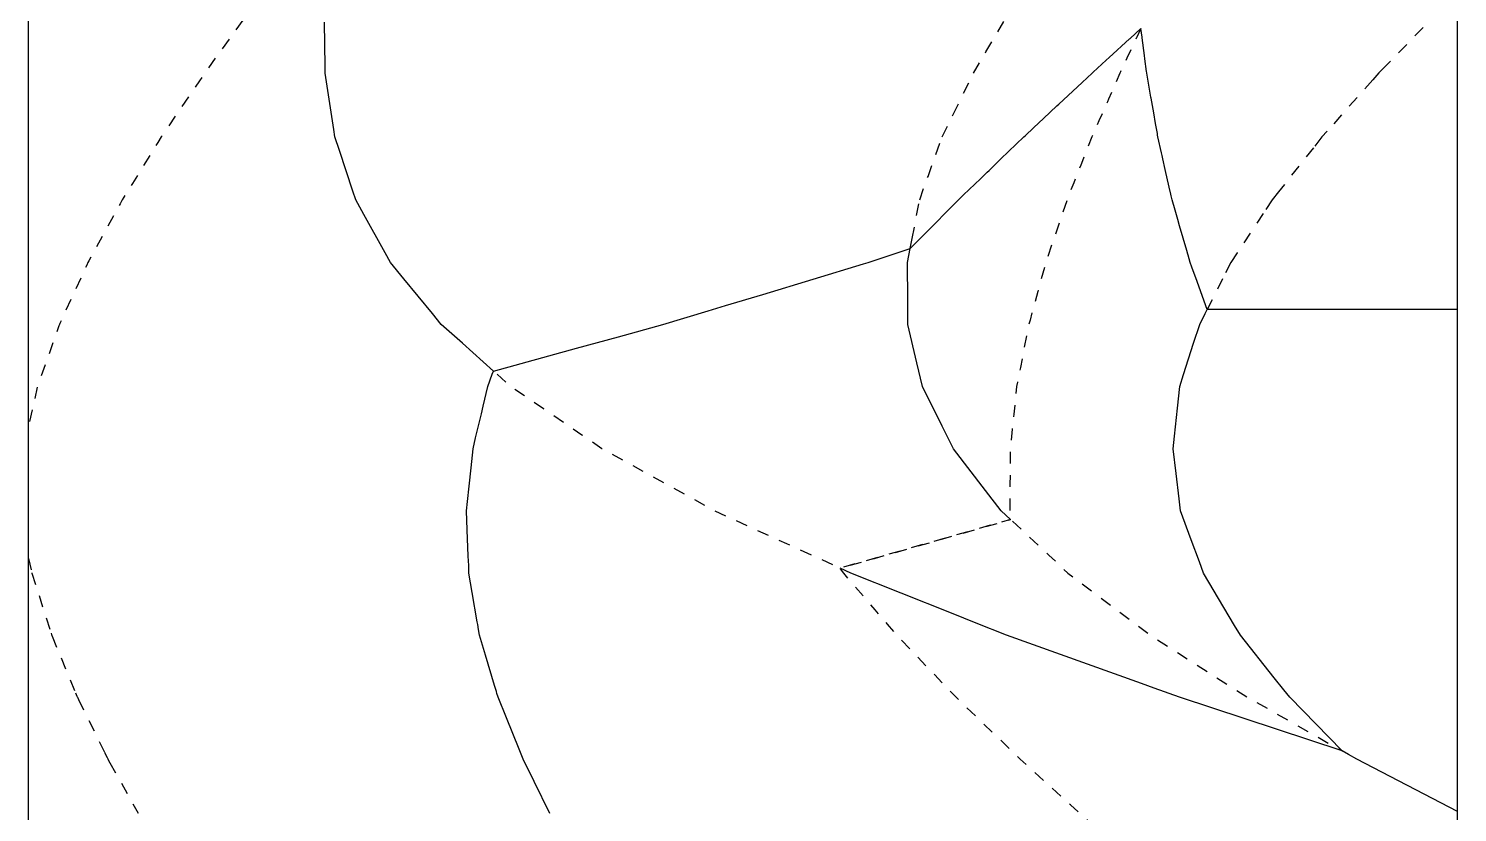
# Model space of a CAD drawing. Extents: x 12 to 193, y -288 to -10.
# Drawn here: x 21 to 192.8, y -192.3 to -98 of the extents above; entities that cross this region are included whole.
import ezdxf

# ---------------------------------------------------------------- set-up
doc = ezdxf.new("R2010")
doc.units = 0
for name, pattern in [('AI-LINETYPE-1', [2.822222, 1.411111, -1.411111]), ('AI-LINETYPE-2', [2.822222, 1.411111, -1.411111]), ('AI-LINETYPE-4', [2.822222, 1.411111, -1.411111]), ('AI-LINETYPE-5', [2.822222, 1.411111, -1.411111]), ('AI-LINETYPE-6', [2.822222, 1.411111, -1.411111]), ('AI-LINETYPE-7', [2.822222, 1.411111, -1.411111])]:
    doc.linetypes.add(name, pattern=pattern)
for name, color, linetype in [('CUTLINE', 7, 'CONTINUOUS'), ('MOUNTAINLINE', 7, 'CONTINUOUS'), ('VALLEYLINE', 7, 'CONTINUOUS')]:
    doc.layers.add(name, color=color, linetype=linetype)

# ---------------------------------------------------------------- blocks, each defined once
blk = doc.blocks.new('BLOCK_2')
at = {"layer": 'VALLEYLINE', "color": 29, "linetype": 'AI-LINETYPE-4'}
blk.add_lwpolyline([(127, -124.49), (127.23, -123.29), (128.13, -118.62), (129.13, -115.82), (130.84, -111.06), (132.16, -108.35), (134.6, -103.38), (136.1, -100.84), (139.15, -95.68)], dxfattribs=at)
at = {"layer": 'VALLEYLINE', "color": 29, "linetype": 'AI-LINETYPE-7'}
blk.add_lwpolyline([(192.76, -93.77), (190.89, -95.6), (190.8, -95.68), (190.61, -95.88), (183.73, -102.97), (183.34, -103.37), (182.59, -104.21), (177.11, -110.36), (176.49, -111.06), (175.47, -112.36), (171.27, -117.67), (170.52, -118.62), (169.43, -120.28), (166.31, -125.01), (165.54, -126.17), (164.55, -128.13), (162.7, -131.82)], dxfattribs=at)
at = {"layer": 'VALLEYLINE', "color": 29, "linetype": 'AI-LINETYPE-1'}
blk.add_lwpolyline([(21.01, -161.77), (21.39, -163.52), (21.4, -163.55), (23.7, -170.76), (23.76, -170.93), (23.77, -170.98), (23.78, -171.02), (23.83, -171.14), (26.65, -177.95), (26.81, -178.32), (26.85, -178.42), (26.87, -178.47), (27, -178.73), (30.15, -185.13), (30.44, -185.73), (30.52, -185.89), (30.54, -185.92), (30.78, -186.35), (34.17, -192.42)], dxfattribs=at)
at = {"layer": 'VALLEYLINE', "color": 29, "linetype": 'AI-LINETYPE-2'}
blk.add_open_spline([(59.2, -33.66), (59.2, -33.66), (59.57, -35.38), (59.57, -35.38), (59.57, -35.38), (60.81, -41.11), (60.81, -41.11), (60.81, -41.11), (60.85, -41.31), (60.85, -41.31), (60.85, -41.31), (61.13, -43.1), (61.13, -43.1), (61.13, -43.1), (61.99, -48.7), (61.99, -48.7), (61.99, -48.7), (62.02, -48.95), (62.02, -48.95), (62.02, -48.95), (61.98, -50.81), (61.98, -50.81), (61.98, -50.81), (61.85, -56.39), (61.85, -56.39), (61.85, -56.39), (61.84, -56.72), (61.84, -56.72), (61.84, -56.72), (61.63, -58.55), (61.63, -58.55), (61.63, -58.55), (61.02, -64.09), (61.02, -64.09), (61.02, -64.09), (60.97, -64.48), (60.97, -64.48), (60.97, -64.48), (60.68, -66.28), (60.68, -66.28), (60.68, -66.28), (59.8, -71.83), (59.8, -71.83), (59.8, -71.83), (59.72, -72.29), (59.72, -72.29), (59.72, -72.29), (59.42, -74.04), (59.42, -74.04), (59.42, -74.04), (58.47, -79.57), (58.47, -79.57), (58.47, -79.57), (58.37, -80.11), (58.37, -80.11), (58.37, -80.11), (58.12, -81.79), (58.12, -81.79), (58.12, -81.79), (58.08, -82.07), (58.08, -82.07), (58.08, -82.07), (54.02, -87.34), (54.02, -87.34), (54.02, -87.34), (53.59, -87.9), (53.59, -87.9), (53.59, -87.9), (52.51, -89.33), (52.51, -89.33), (52.51, -89.33), (51.66, -90.46), (51.66, -90.46), (51.66, -90.46), (48.13, -95.15), (48.13, -95.15), (48.13, -95.15), (47.72, -95.69), (47.72, -95.69), (47.72, -95.69), (46.89, -96.85), (46.89, -96.85), (46.89, -96.85), (45.16, -99.24), (45.16, -99.24), (45.16, -99.24), (42.51, -102.9), (42.51, -102.9), (42.51, -102.9), (42.17, -103.38), (42.17, -103.38), (42.17, -103.38), (41.55, -104.3), (41.55, -104.3), (41.55, -104.3), (39.03, -108.01), (39.03, -108.01), (39.03, -108.01), (37.23, -110.67), (37.23, -110.67), (37.23, -110.67), (36.96, -111.07), (36.96, -111.07), (36.96, -111.07), (36.54, -111.75), (36.54, -111.75), (36.54, -111.75), (33.5, -116.65), (33.5, -116.65), (33.5, -116.65), (32.45, -118.33), (32.45, -118.33), (32.45, -118.33), (32.27, -118.62), (32.27, -118.62), (32.27, -118.62), (32, -119.11), (32, -119.11), (32, -119.11), (28.74, -125.07), (28.74, -125.07), (28.74, -125.07), (28.24, -125.98), (28.24, -125.98), (28.24, -125.98), (28.13, -126.18), (28.13, -126.18), (28.13, -126.18), (27.99, -126.48), (27.99, -126.48), (27.99, -126.48), (24.93, -133.15), (24.93, -133.15), (24.93, -133.15), (24.76, -133.53), (24.76, -133.53), (24.76, -133.53), (24.71, -133.63), (24.71, -133.63), (24.71, -133.63), (24.66, -133.79), (24.66, -133.79), (24.66, -133.79), (22.11, -140.97), (22.11, -140.97), (22.11, -140.97), (22.08, -141.08), (22.08, -141.08), (22.08, -141.08), (22.06, -141.13), (22.06, -141.13), (22.06, -141.13), (21, -145.75), (21, -145.75)], degree=3, knots=[0, 0, 0, 0, 1, 1, 1, 2, 2, 2, 3, 3, 3, 4, 4, 4, 5, 5, 5, 6, 6, 6, 7, 7, 7, 8, 8, 8, 9, 9, 9, 10, 10, 10, 11, 11, 11, 12, 12, 12, 13, 13, 13, 14, 14, 14, 15, 15, 15, 16, 16, 16, 17, 17, 17, 18, 18, 18, 19, 19, 19, 20, 20, 20, 21, 21, 21, 22, 22, 22, 23, 23, 23, 24, 24, 24, 25, 25, 25, 26, 26, 26, 27, 27, 27, 28, 28, 28, 29, 29, 29, 30, 30, 30, 31, 31, 31, 32, 32, 32, 33, 33, 33, 34, 34, 34, 35, 35, 35, 36, 36, 36, 37, 37, 37, 38, 38, 38, 39, 39, 39, 40, 40, 40, 41, 41, 41, 42, 42, 42, 43, 43, 43, 44, 44, 44, 45, 45, 45, 46, 46, 46, 47, 47, 47, 48, 48, 48, 49, 49, 49, 50, 50, 50, 51, 51, 51, 51], dxfattribs=at)
at = {"layer": 'VALLEYLINE', "color": 29, "linetype": 'AI-LINETYPE-6'}
blk.add_open_spline([(154.72, -98.03), (154.72, -98.03), (154.2, -99.14), (154.2, -99.14), (154.2, -99.14), (154.17, -99.2), (154.17, -99.2), (154.17, -99.2), (153.04, -101.6), (153.04, -101.6), (153.04, -101.6), (152.27, -103.23), (152.27, -103.23), (152.27, -103.23), (152.2, -103.38), (152.2, -103.38), (152.2, -103.38), (150.81, -106.54), (150.81, -106.54), (150.81, -106.54), (150.69, -106.83), (150.69, -106.83), (150.69, -106.83), (149.68, -109.14), (149.68, -109.14), (149.68, -109.14), (148.95, -110.79), (148.95, -110.79), (148.95, -110.79), (148.83, -111.07), (148.83, -111.07), (148.83, -111.07), (147.69, -113.96), (147.69, -113.96), (147.69, -113.96), (147.5, -114.45), (147.5, -114.45), (147.5, -114.45), (146.65, -116.59), (146.65, -116.59), (146.65, -116.59), (146.01, -118.23), (146.01, -118.23), (146.01, -118.23), (145.85, -118.62), (145.85, -118.62), (145.85, -118.62), (144.91, -121.39), (144.91, -121.39), (144.91, -121.39), (144.69, -122.05), (144.69, -122.05), (144.69, -122.05), (144.01, -124.03), (144.01, -124.03), (144.01, -124.03), (143.45, -125.68), (143.45, -125.68), (143.45, -125.68), (143.28, -126.18), (143.28, -126.18), (143.28, -126.18), (142.54, -128.89), (142.54, -128.89), (142.54, -128.89), (142.32, -129.68), (142.32, -129.68), (142.32, -129.68), (141.85, -131.42), (141.85, -131.42), (141.85, -131.42), (141.39, -133.09), (141.39, -133.09), (141.39, -133.09), (141.24, -133.63), (141.24, -133.63), (141.24, -133.63), (140.68, -136.51), (140.68, -136.51), (140.68, -136.51), (140.51, -137.36), (140.51, -137.36), (140.51, -137.36), (140.23, -138.8), (140.23, -138.8), (140.23, -138.8), (139.89, -140.56), (139.89, -140.56), (139.89, -140.56), (139.78, -141.08), (139.78, -141.08), (139.78, -141.08), (139.44, -144.43), (139.44, -144.43), (139.44, -144.43), (139.36, -145.21), (139.36, -145.21), (139.36, -145.21), (139.25, -146.24), (139.25, -146.24), (139.25, -146.24), (139.05, -148.19), (139.05, -148.19), (139.05, -148.19), (139.01, -148.57), (139.01, -148.57), (139.01, -148.57), (138.98, -152.93), (138.98, -152.93), (138.98, -152.93), (138.97, -153.32), (138.97, -153.32), (138.97, -153.32), (138.97, -153.71), (138.97, -153.71), (138.97, -153.71), (138.95, -155.98), (138.95, -155.98), (138.95, -155.98), (138.95, -156.05), (138.95, -156.05), (138.95, -156.05), (139.06, -157.09), (139.06, -157.09), (139.06, -157.09), (143.66, -161.39), (143.66, -161.39), (143.66, -161.39), (145.94, -163.53), (145.94, -163.53), (145.94, -163.53), (153.6, -169.31), (153.6, -169.31), (153.6, -169.31), (155.87, -171.01), (155.87, -171.01), (155.87, -171.01), (165.69, -177.29), (165.69, -177.29), (165.69, -177.29), (167.53, -178.46), (167.53, -178.46), (167.53, -178.46), (178.91, -184.92), (178.91, -184.92)], degree=3, knots=[0, 0, 0, 0, 1, 1, 1, 2, 2, 2, 3, 3, 3, 4, 4, 4, 5, 5, 5, 6, 6, 6, 7, 7, 7, 8, 8, 8, 9, 9, 9, 10, 10, 10, 11, 11, 11, 12, 12, 12, 13, 13, 13, 14, 14, 14, 15, 15, 15, 16, 16, 16, 17, 17, 17, 18, 18, 18, 19, 19, 19, 20, 20, 20, 21, 21, 21, 22, 22, 22, 23, 23, 23, 24, 24, 24, 25, 25, 25, 26, 26, 26, 27, 27, 27, 28, 28, 28, 29, 29, 29, 30, 30, 30, 31, 31, 31, 32, 32, 32, 33, 33, 33, 34, 34, 34, 35, 35, 35, 36, 36, 36, 37, 37, 37, 38, 38, 38, 39, 39, 39, 40, 40, 40, 41, 41, 41, 42, 42, 42, 43, 43, 43, 44, 44, 44, 45, 45, 45, 46, 46, 46, 47, 47, 47, 48, 48, 48, 48], dxfattribs=at)
at = {"layer": 'VALLEYLINE', "color": 29, "linetype": 'AI-LINETYPE-5'}
blk.add_open_spline([(192.77, -230.14), (192.77, -230.14), (185.35, -224.2), (185.35, -224.2), (185.35, -224.2), (184.9, -223.84), (184.9, -223.84), (184.9, -223.84), (175.7, -216.41), (175.7, -216.41), (175.7, -216.41), (174.72, -215.6), (174.72, -215.6), (174.72, -215.6), (166.34, -208.72), (166.34, -208.72), (166.34, -208.72), (164.85, -207.47), (164.85, -207.47), (164.85, -207.47), (157.2, -201.03), (157.2, -201.03), (157.2, -201.03), (155.3, -199.38), (155.3, -199.38), (155.3, -199.38), (148.51, -193.47), (148.51, -193.47), (148.51, -193.47), (146.26, -191.43), (146.26, -191.43), (146.26, -191.43), (140.21, -185.92), (140.21, -185.92), (140.21, -185.92), (139.77, -185.5), (139.77, -185.5), (139.77, -185.5), (137.74, -183.53), (137.74, -183.53), (137.74, -183.53), (132.5, -178.47), (132.5, -178.47), (132.5, -178.47), (131.64, -177.57), (131.64, -177.57), (131.64, -177.57), (131.21, -177.11), (131.21, -177.11), (131.21, -177.11), (129.9, -175.74), (129.9, -175.74), (129.9, -175.74), (125.39, -171.02), (125.39, -171.02), (125.39, -171.02), (124.26, -169.69), (124.26, -169.69), (124.26, -169.69), (123.3, -168.57), (123.3, -168.57), (123.3, -168.57), (122.78, -167.97), (122.78, -167.97), (122.78, -167.97), (118.99, -163.53), (118.99, -163.53), (118.99, -163.53), (118.55, -162.94), (118.55, -162.94), (118.55, -162.94), (122.7, -161.76), (122.7, -161.76), (122.7, -161.76), (126.59, -160.65), (126.59, -160.65), (126.59, -160.65), (139.06, -157.09), (139.06, -157.09), (139.06, -157.09), (118.55, -162.94), (118.55, -162.94), (118.55, -162.94), (116.2, -161.87), (116.2, -161.87), (116.2, -161.87), (112.16, -160.02), (112.16, -160.02), (112.16, -160.02), (103.48, -156.05), (103.48, -156.05), (103.48, -156.05), (100.39, -154.34), (100.39, -154.34), (100.39, -154.34), (95.83, -151.83), (95.83, -151.83), (95.83, -151.83), (89.92, -148.57), (89.92, -148.57), (89.92, -148.57), (87.53, -146.93), (87.53, -146.93), (87.53, -146.93), (82.91, -143.78), (82.91, -143.78), (82.91, -143.78), (78.96, -141.08), (78.96, -141.08), (78.96, -141.08), (77.3, -139.6), (77.3, -139.6), (77.3, -139.6), (76.89, -139.23), (76.89, -139.23)], degree=3, knots=[0, 0, 0, 0, 1, 1, 1, 2, 2, 2, 3, 3, 3, 4, 4, 4, 5, 5, 5, 6, 6, 6, 7, 7, 7, 8, 8, 8, 9, 9, 9, 10, 10, 10, 11, 11, 11, 12, 12, 12, 13, 13, 13, 14, 14, 14, 15, 15, 15, 16, 16, 16, 17, 17, 17, 18, 18, 18, 19, 19, 19, 20, 20, 20, 21, 21, 21, 22, 22, 22, 23, 23, 23, 24, 24, 24, 25, 25, 25, 26, 26, 26, 27, 27, 27, 28, 28, 28, 29, 29, 29, 30, 30, 30, 31, 31, 31, 32, 32, 32, 33, 33, 33, 34, 34, 34, 35, 35, 35, 36, 36, 36, 37, 37, 37, 38, 38, 38, 38], dxfattribs=at)
blk = doc.blocks.new('BLOCK_3')
at = {"layer": 'MOUNTAINLINE', "color": 29}
blk.add_lwpolyline([(119.84, -163.53), (118.55, -162.94)], dxfattribs=at)
blk = doc.blocks.new('BLOCK_4')
at = {"layer": 'MOUNTAINLINE', "color": 29}
blk.add_lwpolyline([(131.94, -168.37), (119.84, -163.53)], dxfattribs=at)
blk = doc.blocks.new('BLOCK_5')
at = {"layer": 'MOUNTAINLINE', "color": 29}
blk.add_lwpolyline([(134.91, -169.55), (131.94, -168.37)], dxfattribs=at)
blk = doc.blocks.new('BLOCK_6')
at = {"layer": 'MOUNTAINLINE', "color": 29}
blk.add_lwpolyline([(138.57, -171.02), (134.91, -169.55)], dxfattribs=at)
blk = doc.blocks.new('BLOCK_7')
at = {"layer": 'MOUNTAINLINE', "color": 29}
blk.add_lwpolyline([(154.78, -176.82), (138.57, -171.02)], dxfattribs=at)
blk = doc.blocks.new('BLOCK_8')
at = {"layer": 'MOUNTAINLINE', "color": 29}
blk.add_lwpolyline([(156.31, -177.37), (154.78, -176.82)], dxfattribs=at)
blk = doc.blocks.new('BLOCK_9')
at = {"layer": 'MOUNTAINLINE', "color": 29}
blk.add_lwpolyline([(159.38, -178.47), (156.31, -177.37)], dxfattribs=at)
blk = doc.blocks.new('BLOCK_10')
at = {"layer": 'MOUNTAINLINE', "color": 29}
blk.add_lwpolyline([(180.67, -185.92), (179.67, -185.35)], dxfattribs=at)
blk = doc.blocks.new('BLOCK_11')
at = {"layer": 'MOUNTAINLINE', "color": 29}
blk.add_lwpolyline([(192.77, -192.2), (180.67, -185.92)], dxfattribs=at)
blk = doc.blocks.new('BLOCK_12')
at = {"layer": 'MOUNTAINLINE', "color": 29}
blk.add_lwpolyline([(179.67, -185.35), (178.91, -184.92)], dxfattribs=at)
blk = doc.blocks.new('BLOCK_13')
at = {"layer": 'MOUNTAINLINE', "color": 29}
blk.add_lwpolyline([(178.91, -184.92), (159.38, -178.47)], dxfattribs=at)
blk = doc.blocks.new('BLOCK_14')
at = {"layer": 'MOUNTAINLINE', "color": 29}
blk.add_lwpolyline([(155.89, -106.05), (155.43, -103.38)], dxfattribs=at)
blk = doc.blocks.new('BLOCK_15')
at = {"layer": 'MOUNTAINLINE', "color": 29}
blk.add_lwpolyline([(162.45, -132.31), (162.7, -131.82)], dxfattribs=at)
blk = doc.blocks.new('BLOCK_16')
at = {"layer": 'MOUNTAINLINE', "color": 29}
blk.add_lwpolyline([(162.7, -131.82), (161.52, -128.57)], dxfattribs=at)
blk = doc.blocks.new('BLOCK_17')
at = {"layer": 'MOUNTAINLINE', "color": 29}
blk.add_lwpolyline([(161.52, -128.57), (161.43, -128.35)], dxfattribs=at)
blk = doc.blocks.new('BLOCK_18')
at = {"layer": 'MOUNTAINLINE', "color": 29}
blk.add_lwpolyline([(161.43, -128.35), (160.9, -126.87)], dxfattribs=at)
blk = doc.blocks.new('BLOCK_19')
at = {"layer": 'MOUNTAINLINE', "color": 29}
blk.add_lwpolyline([(160.9, -126.87), (160.84, -126.73)], dxfattribs=at)
blk = doc.blocks.new('BLOCK_20')
at = {"layer": 'MOUNTAINLINE', "color": 29}
blk.add_lwpolyline([(160.84, -126.73), (160.64, -126.17)], dxfattribs=at)
blk = doc.blocks.new('BLOCK_21')
at = {"layer": 'MOUNTAINLINE', "color": 29}
blk.add_lwpolyline([(160.64, -126.17), (160.39, -125.31)], dxfattribs=at)
blk = doc.blocks.new('BLOCK_22')
at = {"layer": 'MOUNTAINLINE', "color": 29}
blk.add_lwpolyline([(160.39, -125.31), (160.36, -125.19)], dxfattribs=at)
blk = doc.blocks.new('BLOCK_23')
at = {"layer": 'MOUNTAINLINE', "color": 29}
blk.add_lwpolyline([(160.36, -125.19), (160.23, -124.74)], dxfattribs=at)
blk = doc.blocks.new('BLOCK_24')
at = {"layer": 'MOUNTAINLINE', "color": 29}
blk.add_lwpolyline([(160.23, -124.74), (159.37, -121.77)], dxfattribs=at)
blk = doc.blocks.new('BLOCK_25')
at = {"layer": 'MOUNTAINLINE', "color": 29}
blk.add_lwpolyline([(159.37, -121.77), (159.16, -121.02)], dxfattribs=at)
blk = doc.blocks.new('BLOCK_26')
at = {"layer": 'MOUNTAINLINE', "color": 29}
blk.add_lwpolyline([(159.16, -121.02), (158.91, -120.16)], dxfattribs=at)
blk = doc.blocks.new('BLOCK_27')
at = {"layer": 'MOUNTAINLINE', "color": 29}
blk.add_lwpolyline([(158.91, -120.16), (158.83, -119.88)], dxfattribs=at)
blk = doc.blocks.new('BLOCK_28')
at = {"layer": 'MOUNTAINLINE', "color": 29}
blk.add_lwpolyline([(158.83, -119.88), (158.47, -118.62)], dxfattribs=at)
blk = doc.blocks.new('BLOCK_29')
at = {"layer": 'MOUNTAINLINE', "color": 29}
blk.add_lwpolyline([(158.47, -118.62), (158.36, -118.16)], dxfattribs=at)
blk = doc.blocks.new('BLOCK_30')
at = {"layer": 'MOUNTAINLINE', "color": 29}
blk.add_lwpolyline([(158.36, -118.16), (158.32, -117.96)], dxfattribs=at)
blk = doc.blocks.new('BLOCK_31')
at = {"layer": 'MOUNTAINLINE', "color": 29}
blk.add_lwpolyline([(158.32, -117.96), (158.12, -117.1)], dxfattribs=at)
blk = doc.blocks.new('BLOCK_32')
at = {"layer": 'MOUNTAINLINE', "color": 29}
blk.add_lwpolyline([(158.12, -117.1), (157.64, -114.98)], dxfattribs=at)
blk = doc.blocks.new('BLOCK_33')
at = {"layer": 'MOUNTAINLINE', "color": 29}
blk.add_lwpolyline([(157.64, -114.98), (157.36, -113.71)], dxfattribs=at)
blk = doc.blocks.new('BLOCK_34')
at = {"layer": 'MOUNTAINLINE', "color": 29}
blk.add_lwpolyline([(157.36, -113.71), (157.27, -113.31)], dxfattribs=at)
blk = doc.blocks.new('BLOCK_35')
at = {"layer": 'MOUNTAINLINE', "color": 29}
blk.add_lwpolyline([(157.27, -113.31), (157.2, -113)], dxfattribs=at)
blk = doc.blocks.new('BLOCK_36')
at = {"layer": 'MOUNTAINLINE', "color": 29}
blk.add_lwpolyline([(157.2, -113), (156.76, -111.07)], dxfattribs=at)
blk = doc.blocks.new('BLOCK_37')
at = {"layer": 'MOUNTAINLINE', "color": 29}
blk.add_lwpolyline([(156.76, -111.07), (156.73, -110.87)], dxfattribs=at)
blk = doc.blocks.new('BLOCK_38')
at = {"layer": 'MOUNTAINLINE', "color": 29}
blk.add_lwpolyline([(156.73, -110.87), (156.7, -110.67)], dxfattribs=at)
blk = doc.blocks.new('BLOCK_39')
at = {"layer": 'MOUNTAINLINE', "color": 29}
blk.add_lwpolyline([(156.7, -110.67), (156.48, -109.44)], dxfattribs=at)
blk = doc.blocks.new('BLOCK_40')
at = {"layer": 'MOUNTAINLINE', "color": 29}
blk.add_lwpolyline([(156.48, -109.44), (156.26, -108.15)], dxfattribs=at)
blk = doc.blocks.new('BLOCK_41')
at = {"layer": 'MOUNTAINLINE', "color": 29}
blk.add_lwpolyline([(156.26, -108.15), (155.95, -106.4)], dxfattribs=at)
blk = doc.blocks.new('BLOCK_42')
at = {"layer": 'MOUNTAINLINE', "color": 29}
blk.add_lwpolyline([(155.95, -106.4), (155.93, -106.28)], dxfattribs=at)
blk = doc.blocks.new('BLOCK_43')
at = {"layer": 'MOUNTAINLINE', "color": 29}
blk.add_lwpolyline([(155.93, -106.28), (155.89, -106.05)], dxfattribs=at)
blk = doc.blocks.new('BLOCK_44')
at = {"layer": 'MOUNTAINLINE', "color": 29}
blk.add_lwpolyline([(161.79, -133.63), (162.45, -132.31)], dxfattribs=at)
blk = doc.blocks.new('BLOCK_45')
at = {"layer": 'MOUNTAINLINE', "color": 29}
blk.add_lwpolyline([(161.06, -135.89), (161.79, -133.63)], dxfattribs=at)
blk = doc.blocks.new('BLOCK_46')
at = {"layer": 'MOUNTAINLINE', "color": 29}
blk.add_lwpolyline([(159.85, -139.65), (161.06, -135.89)], dxfattribs=at)
blk = doc.blocks.new('BLOCK_47')
at = {"layer": 'MOUNTAINLINE', "color": 29}
blk.add_lwpolyline([(159.4, -141.08), (159.85, -139.65)], dxfattribs=at)
blk = doc.blocks.new('BLOCK_48')
at = {"layer": 'MOUNTAINLINE', "color": 29}
blk.add_lwpolyline([(159.12, -143.68), (159.4, -141.08)], dxfattribs=at)
blk = doc.blocks.new('BLOCK_49')
at = {"layer": 'MOUNTAINLINE', "color": 29}
blk.add_lwpolyline([(158.76, -147.08), (159.12, -143.68)], dxfattribs=at)
blk = doc.blocks.new('BLOCK_50')
at = {"layer": 'MOUNTAINLINE', "color": 29}
blk.add_lwpolyline([(158.61, -148.57), (158.76, -147.08)], dxfattribs=at)
blk = doc.blocks.new('BLOCK_51')
at = {"layer": 'MOUNTAINLINE', "color": 29}
blk.add_lwpolyline([(158.96, -151.55), (158.61, -148.57)], dxfattribs=at)
blk = doc.blocks.new('BLOCK_52')
at = {"layer": 'MOUNTAINLINE', "color": 29}
blk.add_lwpolyline([(159.32, -154.59), (158.96, -151.55)], dxfattribs=at)
blk = doc.blocks.new('BLOCK_53')
at = {"layer": 'MOUNTAINLINE', "color": 29}
blk.add_lwpolyline([(159.5, -156.05), (159.32, -154.59)], dxfattribs=at)
blk = doc.blocks.new('BLOCK_54')
at = {"layer": 'MOUNTAINLINE', "color": 29}
blk.add_lwpolyline([(178.91, -184.92), (172.63, -178.46)], dxfattribs=at)
blk = doc.blocks.new('BLOCK_55')
at = {"layer": 'MOUNTAINLINE', "color": 29}
blk.add_lwpolyline([(172.63, -178.46), (171.91, -177.56)], dxfattribs=at)
blk = doc.blocks.new('BLOCK_56')
at = {"layer": 'MOUNTAINLINE', "color": 29}
blk.add_lwpolyline([(171.91, -177.56), (170.75, -176.12)], dxfattribs=at)
blk = doc.blocks.new('BLOCK_57')
at = {"layer": 'MOUNTAINLINE', "color": 29}
blk.add_lwpolyline([(170.75, -176.12), (166.68, -171.01)], dxfattribs=at)
blk = doc.blocks.new('BLOCK_58')
at = {"layer": 'MOUNTAINLINE', "color": 29}
blk.add_lwpolyline([(166.68, -171.01), (165.99, -169.85)], dxfattribs=at)
blk = doc.blocks.new('BLOCK_59')
at = {"layer": 'MOUNTAINLINE', "color": 29}
blk.add_lwpolyline([(165.99, -169.85), (164.71, -167.67)], dxfattribs=at)
blk = doc.blocks.new('BLOCK_60')
at = {"layer": 'MOUNTAINLINE', "color": 29}
blk.add_lwpolyline([(164.71, -167.67), (162.26, -163.53)], dxfattribs=at)
blk = doc.blocks.new('BLOCK_61')
at = {"layer": 'MOUNTAINLINE', "color": 29}
blk.add_lwpolyline([(162.26, -163.53), (161.76, -162.18)], dxfattribs=at)
blk = doc.blocks.new('BLOCK_62')
at = {"layer": 'MOUNTAINLINE', "color": 29}
blk.add_lwpolyline([(161.76, -162.18), (160.78, -159.53)], dxfattribs=at)
blk = doc.blocks.new('BLOCK_63')
at = {"layer": 'MOUNTAINLINE', "color": 29}
blk.add_lwpolyline([(160.78, -159.53), (159.5, -156.05)], dxfattribs=at)
blk = doc.blocks.new('BLOCK_64')
at = {"layer": 'MOUNTAINLINE', "color": 29}
blk.add_lwpolyline([(155.43, -103.38), (155.42, -103.34)], dxfattribs=at)
blk = doc.blocks.new('BLOCK_65')
at = {"layer": 'MOUNTAINLINE', "color": 29}
blk.add_lwpolyline([(155.42, -103.34), (155.41, -103.21)], dxfattribs=at)
blk = doc.blocks.new('BLOCK_66')
at = {"layer": 'MOUNTAINLINE', "color": 29}
blk.add_lwpolyline([(155.41, -103.21), (155.21, -101.69)], dxfattribs=at)
blk = doc.blocks.new('BLOCK_67')
at = {"layer": 'MOUNTAINLINE', "color": 29}
blk.add_lwpolyline([(155.21, -101.69), (155.15, -101.28)], dxfattribs=at)
blk = doc.blocks.new('BLOCK_68')
at = {"layer": 'MOUNTAINLINE', "color": 29}
blk.add_lwpolyline([(155.15, -101.28), (154.86, -99.13)], dxfattribs=at)
blk = doc.blocks.new('BLOCK_69')
at = {"layer": 'MOUNTAINLINE', "color": 29}
blk.add_lwpolyline([(154.86, -99.13), (154.86, -99.07)], dxfattribs=at)
blk = doc.blocks.new('BLOCK_70')
at = {"layer": 'MOUNTAINLINE', "color": 29}
blk.add_lwpolyline([(154.86, -99.07), (154.72, -98.03)], dxfattribs=at)
blk = doc.blocks.new('BLOCK_71')
at = {"layer": 'MOUNTAINLINE', "color": 29}
blk.add_lwpolyline([(192.77, -131.82), (164.88, -131.82)], dxfattribs=at)
blk = doc.blocks.new('BLOCK_72')
at = {"layer": 'MOUNTAINLINE', "color": 29}
blk.add_lwpolyline([(164.88, -131.82), (162.7, -131.82)], dxfattribs=at)
blk = doc.blocks.new('BLOCK_105')
at = {"layer": 'MOUNTAINLINE', "color": 29}
blk.add_lwpolyline([(56.64, -102.59), (56.57, -97.28)], dxfattribs=at)
blk = doc.blocks.new('BLOCK_106')
at = {"layer": 'MOUNTAINLINE', "color": 29}
blk.add_lwpolyline([(56.65, -103.38), (56.64, -102.59)], dxfattribs=at)
blk = doc.blocks.new('BLOCK_107')
at = {"layer": 'MOUNTAINLINE', "color": 29}
blk.add_lwpolyline([(56.89, -104.98), (56.65, -103.38)], dxfattribs=at)
blk = doc.blocks.new('BLOCK_108')
at = {"layer": 'MOUNTAINLINE', "color": 29}
blk.add_lwpolyline([(57.69, -110.17), (56.89, -104.98)], dxfattribs=at)
blk = doc.blocks.new('BLOCK_109')
at = {"layer": 'MOUNTAINLINE', "color": 29}
blk.add_lwpolyline([(57.82, -111.07), (57.69, -110.17)], dxfattribs=at)
blk = doc.blocks.new('BLOCK_110')
at = {"layer": 'MOUNTAINLINE', "color": 29}
blk.add_lwpolyline([(58.37, -112.71), (57.82, -111.07)], dxfattribs=at)
blk = doc.blocks.new('BLOCK_111')
at = {"layer": 'MOUNTAINLINE', "color": 29}
blk.add_lwpolyline([(60, -117.61), (58.37, -112.71)], dxfattribs=at)
blk = doc.blocks.new('BLOCK_112')
at = {"layer": 'MOUNTAINLINE', "color": 29}
blk.add_lwpolyline([(60.33, -118.62), (60, -117.61)], dxfattribs=at)
blk = doc.blocks.new('BLOCK_113')
at = {"layer": 'MOUNTAINLINE', "color": 29}
blk.add_lwpolyline([(61.32, -120.4), (60.33, -118.62)], dxfattribs=at)
blk = doc.blocks.new('BLOCK_114')
at = {"layer": 'MOUNTAINLINE', "color": 29}
blk.add_lwpolyline([(63.87, -125.01), (61.32, -120.4)], dxfattribs=at)
blk = doc.blocks.new('BLOCK_115')
at = {"layer": 'MOUNTAINLINE', "color": 29}
blk.add_lwpolyline([(64.52, -126.18), (63.87, -125.01)], dxfattribs=at)
blk = doc.blocks.new('BLOCK_116')
at = {"layer": 'MOUNTAINLINE', "color": 29}
blk.add_lwpolyline([(66.12, -128.14), (64.52, -126.18)], dxfattribs=at)
blk = doc.blocks.new('BLOCK_117')
at = {"layer": 'MOUNTAINLINE', "color": 29}
blk.add_lwpolyline([(69.55, -132.31), (66.12, -128.14)], dxfattribs=at)
blk = doc.blocks.new('BLOCK_118')
at = {"layer": 'MOUNTAINLINE', "color": 29}
blk.add_lwpolyline([(70.62, -133.63), (69.55, -132.31)], dxfattribs=at)
blk = doc.blocks.new('BLOCK_119')
at = {"layer": 'MOUNTAINLINE', "color": 29}
blk.add_lwpolyline([(73.16, -135.89), (70.62, -133.63)], dxfattribs=at)
blk = doc.blocks.new('BLOCK_120')
at = {"layer": 'MOUNTAINLINE', "color": 29}
blk.add_lwpolyline([(76.89, -139.23), (73.16, -135.89)], dxfattribs=at)
blk = doc.blocks.new('BLOCK_121')
at = {"layer": 'MOUNTAINLINE', "color": 29}
blk.add_lwpolyline([(76.75, -139.61), (76.89, -139.23)], dxfattribs=at)
blk = doc.blocks.new('BLOCK_122')
at = {"layer": 'MOUNTAINLINE', "color": 29}
blk.add_lwpolyline([(76.22, -141.08), (76.75, -139.61)], dxfattribs=at)
blk = doc.blocks.new('BLOCK_123')
at = {"layer": 'MOUNTAINLINE', "color": 29}
blk.add_lwpolyline([(75.65, -143.46), (76.22, -141.08)], dxfattribs=at)
blk = doc.blocks.new('BLOCK_124')
at = {"layer": 'MOUNTAINLINE', "color": 29}
blk.add_lwpolyline([(73.64, -156.05), (73.76, -154.92)], dxfattribs=at)
blk = doc.blocks.new('BLOCK_125')
at = {"layer": 'MOUNTAINLINE', "color": 29}
blk.add_lwpolyline([(74.44, -148.57), (74.75, -147.25)], dxfattribs=at)
blk = doc.blocks.new('BLOCK_126')
at = {"layer": 'MOUNTAINLINE', "color": 29}
blk.add_lwpolyline([(75.44, -144.36), (75.65, -143.46)], dxfattribs=at)
blk = doc.blocks.new('BLOCK_127')
at = {"layer": 'MOUNTAINLINE', "color": 29}
blk.add_lwpolyline([(74.75, -147.25), (75.44, -144.36)], dxfattribs=at)
blk = doc.blocks.new('BLOCK_128')
at = {"layer": 'MOUNTAINLINE', "color": 29}
blk.add_lwpolyline([(74.19, -150.88), (74.44, -148.57)], dxfattribs=at)
blk = doc.blocks.new('BLOCK_129')
at = {"layer": 'MOUNTAINLINE', "color": 29}
blk.add_lwpolyline([(73.96, -153.06), (74.19, -150.88)], dxfattribs=at)
blk = doc.blocks.new('BLOCK_130')
at = {"layer": 'MOUNTAINLINE', "color": 29}
blk.add_lwpolyline([(73.76, -154.92), (73.96, -153.06)], dxfattribs=at)
blk = doc.blocks.new('BLOCK_131')
at = {"layer": 'MOUNTAINLINE', "color": 29}
blk.add_lwpolyline([(73.94, -163.53), (73.93, -163.21)], dxfattribs=at)
blk = doc.blocks.new('BLOCK_132')
at = {"layer": 'MOUNTAINLINE', "color": 29}
blk.add_lwpolyline([(73.91, -162.61), (73.86, -161.5)], dxfattribs=at)
blk = doc.blocks.new('BLOCK_133')
at = {"layer": 'MOUNTAINLINE', "color": 29}
blk.add_lwpolyline([(73.86, -161.5), (73.73, -158.35)], dxfattribs=at)
blk = doc.blocks.new('BLOCK_134')
at = {"layer": 'MOUNTAINLINE', "color": 29}
blk.add_lwpolyline([(73.73, -158.35), (73.64, -156.05)], dxfattribs=at)
blk = doc.blocks.new('BLOCK_135')
at = {"layer": 'MOUNTAINLINE', "color": 29}
blk.add_lwpolyline([(73.93, -163.21), (73.91, -162.61)], dxfattribs=at)
blk = doc.blocks.new('BLOCK_136')
at = {"layer": 'MOUNTAINLINE', "color": 29}
blk.add_lwpolyline([(74.34, -165.86), (73.94, -163.53)], dxfattribs=at)
blk = doc.blocks.new('BLOCK_137')
at = {"layer": 'MOUNTAINLINE', "color": 29}
blk.add_lwpolyline([(74.95, -169.4), (74.34, -165.86)], dxfattribs=at)
blk = doc.blocks.new('BLOCK_138')
at = {"layer": 'MOUNTAINLINE', "color": 29}
blk.add_lwpolyline([(75.01, -169.73), (74.95, -169.4)], dxfattribs=at)
blk = doc.blocks.new('BLOCK_139')
at = {"layer": 'MOUNTAINLINE', "color": 29}
blk.add_lwpolyline([(75.11, -170.32), (75.01, -169.73)], dxfattribs=at)
blk = doc.blocks.new('BLOCK_140')
at = {"layer": 'MOUNTAINLINE', "color": 29}
blk.add_lwpolyline([(75.23, -171.02), (75.11, -170.32)], dxfattribs=at)
blk = doc.blocks.new('BLOCK_141')
at = {"layer": 'MOUNTAINLINE', "color": 29}
blk.add_lwpolyline([(75.94, -173.4), (75.23, -171.02)], dxfattribs=at)
blk = doc.blocks.new('BLOCK_142')
at = {"layer": 'MOUNTAINLINE', "color": 29}
blk.add_lwpolyline([(77.03, -177.06), (75.94, -173.4)], dxfattribs=at)
blk = doc.blocks.new('BLOCK_143')
at = {"layer": 'MOUNTAINLINE', "color": 29}
blk.add_lwpolyline([(77.24, -177.77), (77.03, -177.06)], dxfattribs=at)
blk = doc.blocks.new('BLOCK_144')
at = {"layer": 'MOUNTAINLINE', "color": 29}
blk.add_lwpolyline([(77.31, -178.01), (77.24, -177.77)], dxfattribs=at)
blk = doc.blocks.new('BLOCK_145')
at = {"layer": 'MOUNTAINLINE', "color": 29}
blk.add_lwpolyline([(77.45, -178.47), (77.31, -178.01)], dxfattribs=at)
blk = doc.blocks.new('BLOCK_146')
at = {"layer": 'MOUNTAINLINE', "color": 29}
blk.add_lwpolyline([(78.45, -180.96), (77.45, -178.47)], dxfattribs=at)
blk = doc.blocks.new('BLOCK_147')
at = {"layer": 'MOUNTAINLINE', "color": 29}
blk.add_lwpolyline([(79.97, -184.72), (78.45, -180.96)], dxfattribs=at)
blk = doc.blocks.new('BLOCK_148')
at = {"layer": 'MOUNTAINLINE', "color": 29}
blk.add_lwpolyline([(80.37, -185.71), (79.97, -184.72)], dxfattribs=at)
blk = doc.blocks.new('BLOCK_149')
at = {"layer": 'MOUNTAINLINE', "color": 29}
blk.add_lwpolyline([(80.46, -185.92), (80.37, -185.71)], dxfattribs=at)
blk = doc.blocks.new('BLOCK_150')
at = {"layer": 'MOUNTAINLINE', "color": 29}
blk.add_lwpolyline([(81.78, -188.59), (80.46, -185.92)], dxfattribs=at)
blk = doc.blocks.new('BLOCK_151')
at = {"layer": 'MOUNTAINLINE', "color": 29}
blk.add_lwpolyline([(83.68, -192.45), (81.78, -188.59)], dxfattribs=at)
blk = doc.blocks.new('BLOCK_179')
at = {"layer": 'MOUNTAINLINE', "color": 29}
blk.add_lwpolyline([(86.87, -136.49), (91.92, -135.1)], dxfattribs=at)
blk = doc.blocks.new('BLOCK_180')
at = {"layer": 'MOUNTAINLINE', "color": 29}
blk.add_lwpolyline([(97.26, -133.63), (102.69, -131.99)], dxfattribs=at)
blk = doc.blocks.new('BLOCK_181')
at = {"layer": 'MOUNTAINLINE', "color": 29}
blk.add_lwpolyline([(102.69, -131.99), (104.78, -131.36)], dxfattribs=at)
blk = doc.blocks.new('BLOCK_182')
at = {"layer": 'MOUNTAINLINE', "color": 29}
blk.add_lwpolyline([(109.26, -130.01), (121.36, -126.35)], dxfattribs=at)
blk = doc.blocks.new('BLOCK_183')
at = {"layer": 'MOUNTAINLINE', "color": 29}
blk.add_lwpolyline([(121.93, -126.18), (127, -124.49)], dxfattribs=at)
blk = doc.blocks.new('BLOCK_184')
at = {"layer": 'MOUNTAINLINE', "color": 29}
blk.add_lwpolyline([(121.36, -126.35), (121.93, -126.18)], dxfattribs=at)
blk = doc.blocks.new('BLOCK_185')
at = {"layer": 'MOUNTAINLINE', "color": 29}
blk.add_lwpolyline([(104.78, -131.36), (109.26, -130.01)], dxfattribs=at)
blk = doc.blocks.new('BLOCK_186')
at = {"layer": 'MOUNTAINLINE', "color": 29}
blk.add_lwpolyline([(91.92, -135.1), (97.26, -133.63)], dxfattribs=at)
blk = doc.blocks.new('BLOCK_187')
at = {"layer": 'MOUNTAINLINE', "color": 29}
blk.add_lwpolyline([(76.89, -139.23), (86.87, -136.49)], dxfattribs=at)
blk = doc.blocks.new('BLOCK_188')
at = {"layer": 'MOUNTAINLINE', "color": 29}
blk.add_lwpolyline([(127, -124.49), (128.15, -123.33)], dxfattribs=at)
blk = doc.blocks.new('BLOCK_189')
at = {"layer": 'MOUNTAINLINE', "color": 29}
blk.add_lwpolyline([(128.15, -123.33), (128.26, -123.22)], dxfattribs=at)
blk = doc.blocks.new('BLOCK_190')
at = {"layer": 'MOUNTAINLINE', "color": 29}
blk.add_lwpolyline([(128.26, -123.22), (128.3, -123.18)], dxfattribs=at)
blk = doc.blocks.new('BLOCK_191')
at = {"layer": 'MOUNTAINLINE', "color": 29}
blk.add_lwpolyline([(132.81, -118.62), (132.92, -118.52)], dxfattribs=at)
blk = doc.blocks.new('BLOCK_192')
at = {"layer": 'MOUNTAINLINE', "color": 29}
blk.add_lwpolyline([(132.92, -118.52), (133.41, -118.04)], dxfattribs=at)
blk = doc.blocks.new('BLOCK_193')
at = {"layer": 'MOUNTAINLINE', "color": 29}
blk.add_lwpolyline([(133.41, -118.04), (135.42, -116.1)], dxfattribs=at)
blk = doc.blocks.new('BLOCK_194')
at = {"layer": 'MOUNTAINLINE', "color": 29}
blk.add_lwpolyline([(135.42, -116.1), (136.26, -115.29)], dxfattribs=at)
blk = doc.blocks.new('BLOCK_195')
at = {"layer": 'MOUNTAINLINE', "color": 29}
blk.add_lwpolyline([(136.26, -115.29), (136.47, -115.09)], dxfattribs=at)
blk = doc.blocks.new('BLOCK_196')
at = {"layer": 'MOUNTAINLINE', "color": 29}
blk.add_lwpolyline([(140.63, -111.07), (140.8, -110.92)], dxfattribs=at)
blk = doc.blocks.new('BLOCK_197')
at = {"layer": 'MOUNTAINLINE', "color": 29}
blk.add_lwpolyline([(140.8, -110.92), (141.84, -109.94)], dxfattribs=at)
blk = doc.blocks.new('BLOCK_198')
at = {"layer": 'MOUNTAINLINE', "color": 29}
blk.add_lwpolyline([(144.86, -107.12), (147.65, -104.51)], dxfattribs=at)
blk = doc.blocks.new('BLOCK_199')
at = {"layer": 'MOUNTAINLINE', "color": 29}
blk.add_lwpolyline([(148.86, -103.38), (148.99, -103.26)], dxfattribs=at)
blk = doc.blocks.new('BLOCK_200')
at = {"layer": 'MOUNTAINLINE', "color": 29}
blk.add_lwpolyline([(148.99, -103.26), (150.54, -101.84)], dxfattribs=at)
blk = doc.blocks.new('BLOCK_201')
at = {"layer": 'MOUNTAINLINE', "color": 29}
blk.add_lwpolyline([(150.54, -101.84), (150.91, -101.5)], dxfattribs=at)
blk = doc.blocks.new('BLOCK_202')
at = {"layer": 'MOUNTAINLINE', "color": 29}
blk.add_lwpolyline([(150.91, -101.5), (153.36, -99.27)], dxfattribs=at)
blk = doc.blocks.new('BLOCK_203')
at = {"layer": 'MOUNTAINLINE', "color": 29}
blk.add_lwpolyline([(153.36, -99.27), (153.43, -99.21)], dxfattribs=at)
blk = doc.blocks.new('BLOCK_204')
at = {"layer": 'MOUNTAINLINE', "color": 29}
blk.add_lwpolyline([(153.43, -99.21), (154.72, -98.03)], dxfattribs=at)
blk = doc.blocks.new('BLOCK_205')
at = {"layer": 'MOUNTAINLINE', "color": 29}
blk.add_lwpolyline([(147.65, -104.51), (148.86, -103.38)], dxfattribs=at)
blk = doc.blocks.new('BLOCK_206')
at = {"layer": 'MOUNTAINLINE', "color": 29}
blk.add_lwpolyline([(141.84, -109.94), (143.02, -108.84)], dxfattribs=at)
blk = doc.blocks.new('BLOCK_207')
at = {"layer": 'MOUNTAINLINE', "color": 29}
blk.add_lwpolyline([(143.02, -108.84), (144.63, -107.33)], dxfattribs=at)
blk = doc.blocks.new('BLOCK_208')
at = {"layer": 'MOUNTAINLINE', "color": 29}
blk.add_lwpolyline([(144.63, -107.33), (144.86, -107.12)], dxfattribs=at)
blk = doc.blocks.new('BLOCK_209')
at = {"layer": 'MOUNTAINLINE', "color": 29}
blk.add_lwpolyline([(137.9, -113.71), (140.63, -111.07)], dxfattribs=at)
blk = doc.blocks.new('BLOCK_210')
at = {"layer": 'MOUNTAINLINE', "color": 29}
blk.add_lwpolyline([(136.47, -115.09), (137.9, -113.71)], dxfattribs=at)
blk = doc.blocks.new('BLOCK_211')
at = {"layer": 'MOUNTAINLINE', "color": 29}
blk.add_lwpolyline([(128.5, -122.97), (132.81, -118.62)], dxfattribs=at)
blk = doc.blocks.new('BLOCK_212')
at = {"layer": 'MOUNTAINLINE', "color": 29}
blk.add_lwpolyline([(128.3, -123.18), (128.5, -122.97)], dxfattribs=at)
blk = doc.blocks.new('BLOCK_236')
at = {"layer": 'MOUNTAINLINE', "color": 29}
blk.add_lwpolyline([(126.67, -126.18), (127, -124.49)], dxfattribs=at)
blk = doc.blocks.new('BLOCK_237')
at = {"layer": 'MOUNTAINLINE', "color": 29}
blk.add_lwpolyline([(126.7, -130.77), (126.67, -126.18)], dxfattribs=at)
blk = doc.blocks.new('BLOCK_238')
at = {"layer": 'MOUNTAINLINE', "color": 29}
blk.add_lwpolyline([(126.71, -133.63), (126.7, -130.77)], dxfattribs=at)
blk = doc.blocks.new('BLOCK_239')
at = {"layer": 'MOUNTAINLINE', "color": 29}
blk.add_lwpolyline([(127.79, -138.26), (126.71, -133.63)], dxfattribs=at)
blk = doc.blocks.new('BLOCK_240')
at = {"layer": 'MOUNTAINLINE', "color": 29}
blk.add_lwpolyline([(139.06, -157.09), (137.94, -156.05)], dxfattribs=at)
blk = doc.blocks.new('BLOCK_241')
at = {"layer": 'MOUNTAINLINE', "color": 29}
blk.add_lwpolyline([(137.94, -156.05), (136.04, -153.58)], dxfattribs=at)
blk = doc.blocks.new('BLOCK_242')
at = {"layer": 'MOUNTAINLINE', "color": 29}
blk.add_lwpolyline([(132.18, -148.57), (130.84, -145.87)], dxfattribs=at)
blk = doc.blocks.new('BLOCK_243')
at = {"layer": 'MOUNTAINLINE', "color": 29}
blk.add_lwpolyline([(136.04, -153.58), (132.18, -148.57)], dxfattribs=at)
blk = doc.blocks.new('BLOCK_244')
at = {"layer": 'MOUNTAINLINE', "color": 29}
blk.add_lwpolyline([(128.45, -141.08), (127.79, -138.26)], dxfattribs=at)
blk = doc.blocks.new('BLOCK_245')
at = {"layer": 'MOUNTAINLINE', "color": 29}
blk.add_lwpolyline([(130.84, -145.87), (128.45, -141.08)], dxfattribs=at)

msp = doc.modelspace()

# ---------------------------------------------------------------- linework, layer by layer
at = {"layer": 'CUTLINE', "color": 29}
msp.add_lwpolyline([(21.01, -278.44), (21.01, -33.66), (192.76, -33.66), (192.76, -278.44), (21.01, -278.44)], dxfattribs=at)

# ---------------------------------------------------------------- block references
at = {"layer": 'MOUNTAINLINE'}
for name in ['BLOCK_105', 'BLOCK_202', 'BLOCK_203', 'BLOCK_204', 'BLOCK_70', 'BLOCK_69', 'BLOCK_68', 'BLOCK_67', 'BLOCK_106', 'BLOCK_200', 'BLOCK_201', 'BLOCK_66', 'BLOCK_107', 'BLOCK_198', 'BLOCK_205', 'BLOCK_199', 'BLOCK_65', 'BLOCK_64', 'BLOCK_14', 'BLOCK_108', 'BLOCK_43', 'BLOCK_42', 'BLOCK_41', 'BLOCK_207', 'BLOCK_208', 'BLOCK_40', 'BLOCK_206', 'BLOCK_39', 'BLOCK_109', 'BLOCK_110', 'BLOCK_209', 'BLOCK_196', 'BLOCK_197', 'BLOCK_38', 'BLOCK_37', 'BLOCK_36', 'BLOCK_111', 'BLOCK_35', 'BLOCK_34', 'BLOCK_210', 'BLOCK_33', 'BLOCK_32', 'BLOCK_193', 'BLOCK_194', 'BLOCK_195', 'BLOCK_112', 'BLOCK_191', 'BLOCK_192', 'BLOCK_31', 'BLOCK_30', 'BLOCK_29', 'BLOCK_113', 'BLOCK_211', 'BLOCK_28', 'BLOCK_27', 'BLOCK_26', 'BLOCK_114', 'BLOCK_25', 'BLOCK_24', 'BLOCK_188', 'BLOCK_189', 'BLOCK_190', 'BLOCK_212', 'BLOCK_115', 'BLOCK_183', 'BLOCK_236', 'BLOCK_23', 'BLOCK_22', 'BLOCK_21', 'BLOCK_116', 'BLOCK_182', 'BLOCK_184', 'BLOCK_237', 'BLOCK_20', 'BLOCK_19', 'BLOCK_18', 'BLOCK_117', 'BLOCK_17', 'BLOCK_16', 'BLOCK_185', 'BLOCK_180', 'BLOCK_181', 'BLOCK_238', 'BLOCK_15', 'BLOCK_72', 'BLOCK_71', 'BLOCK_118', 'BLOCK_119', 'BLOCK_186', 'BLOCK_239', 'BLOCK_45', 'BLOCK_44', 'BLOCK_179', 'BLOCK_120', 'BLOCK_187', 'BLOCK_46', 'BLOCK_244', 'BLOCK_122', 'BLOCK_121', 'BLOCK_47', 'BLOCK_123', 'BLOCK_245', 'BLOCK_48', 'BLOCK_126', 'BLOCK_49', 'BLOCK_127', 'BLOCK_242', 'BLOCK_125', 'BLOCK_50', 'BLOCK_128', 'BLOCK_243', 'BLOCK_51', 'BLOCK_129', 'BLOCK_52', 'BLOCK_130', 'BLOCK_241', 'BLOCK_53', 'BLOCK_124', 'BLOCK_134', 'BLOCK_240', 'BLOCK_63', 'BLOCK_133', 'BLOCK_62', 'BLOCK_132', 'BLOCK_135', 'BLOCK_3', 'BLOCK_61', 'BLOCK_131', 'BLOCK_136', 'BLOCK_4', 'BLOCK_60', 'BLOCK_137', 'BLOCK_59', 'BLOCK_138', 'BLOCK_139', 'BLOCK_5', 'BLOCK_6', 'BLOCK_58', 'BLOCK_140', 'BLOCK_141', 'BLOCK_7', 'BLOCK_57', 'BLOCK_142', 'BLOCK_8', 'BLOCK_56', 'BLOCK_143', 'BLOCK_144', 'BLOCK_145', 'BLOCK_146', 'BLOCK_9', 'BLOCK_13', 'BLOCK_55', 'BLOCK_54', 'BLOCK_147', 'BLOCK_148', 'BLOCK_12', 'BLOCK_10', 'BLOCK_149', 'BLOCK_150', 'BLOCK_11', 'BLOCK_151']:
    msp.add_blockref(name, (0, 0), dxfattribs=at)
at = {"layer": 'VALLEYLINE'}
msp.add_blockref('BLOCK_2', (0, 0), dxfattribs=at)

doc.saveas('drawing.dxf')
